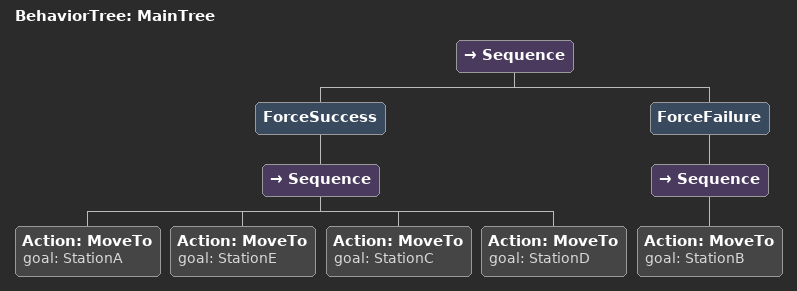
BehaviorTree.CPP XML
<root main_tree_to_execute="MainTree">
    <BehaviorTree ID="MainTree">
        <Sequence>
           ; Visit Stations A, E, C, D in order
            <ForceSuccess>
                <Sequence>
                    <Action ID="MoveTo" goal="StationA" />
                    <Action ID="MoveTo" goal="StationE" />
                    <Action ID="MoveTo" goal="StationC" />
                    <Action ID="MoveTo" goal="StationD" />
                </Sequence>
            </ForceSuccess>
            <ForceFailure>
                <Sequence>
                    <Action ID="MoveTo" goal="StationB" />
                </Sequence>
            </ForceFailure>
        </Sequence>
    </BehaviorTree>
</root>
